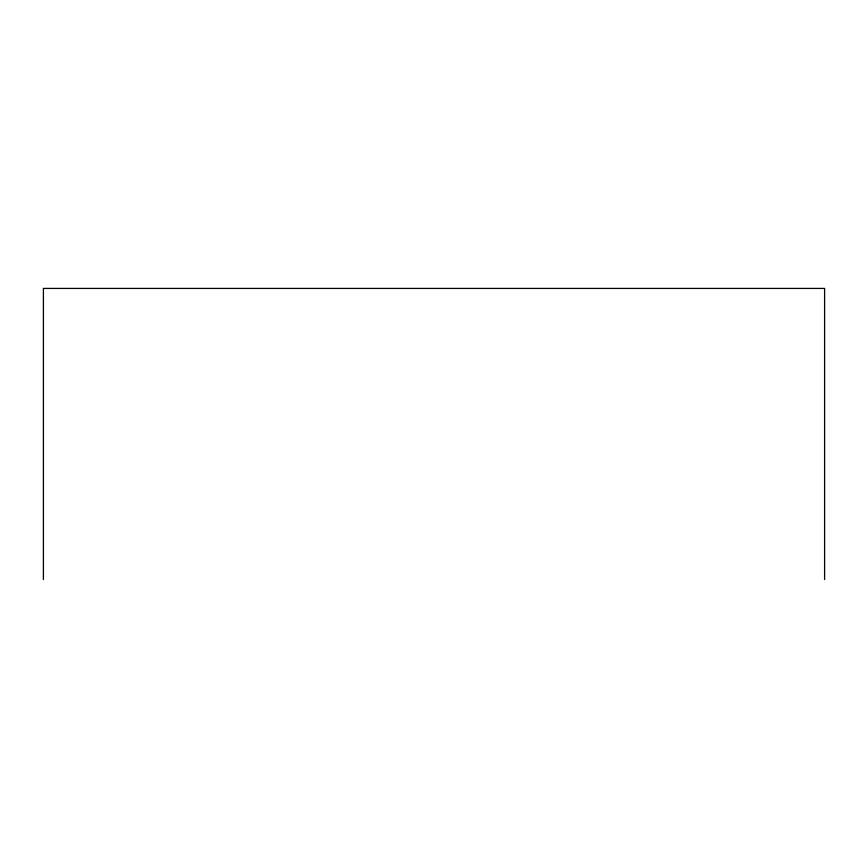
<?xml version="1.0" encoding="UTF-8"?>
<svg xmlns="http://www.w3.org/2000/svg" width="868" height="868" viewBox="0 0 868 868"><rect width="100%" height="100%" fill="white"/><g stroke="black" fill="none" stroke-linecap="round" stroke-linejoin="round"><path stroke-width="1.3" d="M824.6 579.574L824.6 288.426L43.4 288.426L43.4 579.574"/></g></svg>
